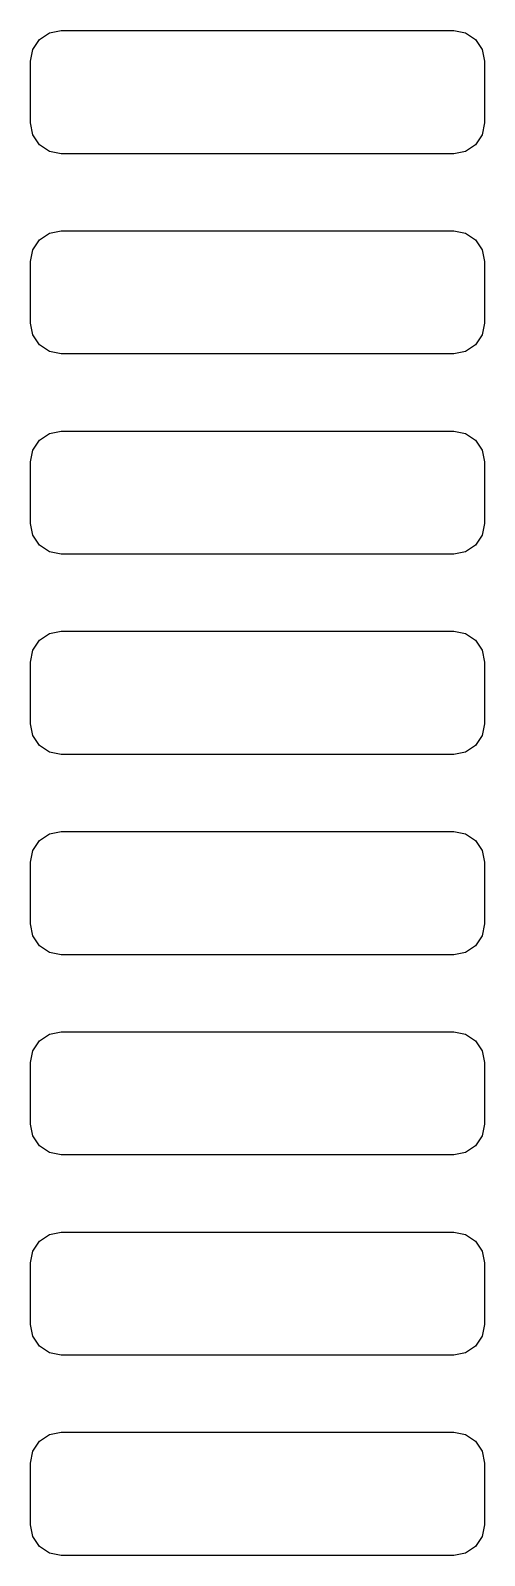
# Model space of a CAD drawing. Extents: x 53 to 221, y 42 to 172.
# Drawn here: x 53.181 to 54.656, y 41.544 to 46.495 of the extents above.
import ezdxf

# ---------------------------------------------------------------- set-up
doc = ezdxf.new("R2010")
doc.units = 0

msp = doc.modelspace()

# ---------------------------------------------------------------- linework, layer by layer
at = {"layer": 'Layer 1', "color": 170}
for points in [[(53.18125, 46.3945), (53.18885, 46.4328), (53.21055, 46.4652), (53.24295, 46.4869), (53.28125, 46.4945), (54.55625, 46.4945), (54.59455, 46.4869), (54.62695, 46.4652), (54.64865, 46.4328), (54.65625, 46.3945), (54.65625, 46.1945), (54.64865, 46.1562), (54.62695, 46.1238), (54.59455, 46.1021), (54.55625, 46.0945), (53.28125, 46.0945), (53.24295, 46.1021), (53.21055, 46.1238), (53.18885, 46.1562), (53.18125, 46.1945), (53.18125, 46.3945)], [(53.18125, 45.7445), (53.18885, 45.7828), (53.21055, 45.8152), (53.24295, 45.8369), (53.28125, 45.8445), (54.55625, 45.8445), (54.59455, 45.8369), (54.62695, 45.8152), (54.64865, 45.7828), (54.65625, 45.7445), (54.65625, 45.5445), (54.64865, 45.5062), (54.62695, 45.4738), (54.59455, 45.4521), (54.55625, 45.4445), (53.28125, 45.4445), (53.24295, 45.4521), (53.21055, 45.4738), (53.18885, 45.5062), (53.18125, 45.5445), (53.18125, 45.7445)], [(53.18125, 45.0945), (53.18885, 45.1328), (53.21055, 45.1652), (53.24295, 45.1869), (53.28125, 45.1945), (54.55625, 45.1945), (54.59455, 45.1869), (54.62695, 45.1652), (54.64865, 45.1328), (54.65625, 45.0945), (54.65625, 44.8945), (54.64865, 44.8562), (54.62695, 44.8238), (54.59455, 44.8021), (54.55625, 44.7945), (53.28125, 44.7945), (53.24295, 44.8021), (53.21055, 44.8238), (53.18885, 44.8562), (53.18125, 44.8945), (53.18125, 45.0945)], [(53.18125, 44.4445), (53.18885, 44.4828), (53.21055, 44.5152), (53.24295, 44.5369), (53.28125, 44.5445), (54.55625, 44.5445), (54.59455, 44.5369), (54.62695, 44.5152), (54.64865, 44.4828), (54.65625, 44.4445), (54.65625, 44.2445), (54.64865, 44.2062), (54.62695, 44.1738), (54.59455, 44.1521), (54.55625, 44.1445), (53.28125, 44.1445), (53.24295, 44.1521), (53.21055, 44.1738), (53.18885, 44.2062), (53.18125, 44.2445), (53.18125, 44.4445)], [(53.18125, 43.7945), (53.18885, 43.8328), (53.21055, 43.8652), (53.24295, 43.8869), (53.28125, 43.8945), (54.55625, 43.8945), (54.59455, 43.8869), (54.62695, 43.8652), (54.64865, 43.8328), (54.65625, 43.7945), (54.65625, 43.5945), (54.64865, 43.5562), (54.62695, 43.5238), (54.59455, 43.5021), (54.55625, 43.4945), (53.28125, 43.4945), (53.24295, 43.5021), (53.21055, 43.5238), (53.18885, 43.5562), (53.18125, 43.5945), (53.18125, 43.7945)], [(53.18125, 43.1445), (53.18885, 43.1828), (53.21055, 43.2152), (53.24295, 43.2369), (53.28125, 43.2445), (54.55625, 43.2445), (54.59455, 43.2369), (54.62695, 43.2152), (54.64865, 43.1828), (54.65625, 43.1445), (54.65625, 42.9445), (54.64865, 42.9062), (54.62695, 42.8738), (54.59455, 42.8521), (54.55625, 42.8445), (53.28125, 42.8445), (53.24295, 42.8521), (53.21055, 42.8738), (53.18885, 42.9062), (53.18125, 42.9445), (53.18125, 43.1445)], [(53.18125, 42.4945), (53.18885, 42.5328), (53.21055, 42.5652), (53.24295, 42.5869), (53.28125, 42.5945), (54.55625, 42.5945), (54.59455, 42.5869), (54.62695, 42.5652), (54.64865, 42.5328), (54.65625, 42.4945), (54.65625, 42.2945), (54.64865, 42.2562), (54.62695, 42.2238), (54.59455, 42.2021), (54.55625, 42.1945), (53.28125, 42.1945), (53.24295, 42.2021), (53.21055, 42.2238), (53.18885, 42.2562), (53.18125, 42.2945), (53.18125, 42.4945)], [(53.18125, 41.8445), (53.18885, 41.8828), (53.21055, 41.9152), (53.24295, 41.9369), (53.28125, 41.9445), (54.55625, 41.9445), (54.59455, 41.9369), (54.62695, 41.9152), (54.64865, 41.8828), (54.65625, 41.8445), (54.65625, 41.6445), (54.64865, 41.6062), (54.62695, 41.5738), (54.59455, 41.5521), (54.55625, 41.5445), (53.28125, 41.5445), (53.24295, 41.5521), (53.21055, 41.5738), (53.18885, 41.6062), (53.18125, 41.6445), (53.18125, 41.8445)]]:
    msp.add_lwpolyline(points, dxfattribs=at)

doc.saveas('drawing.dxf')
